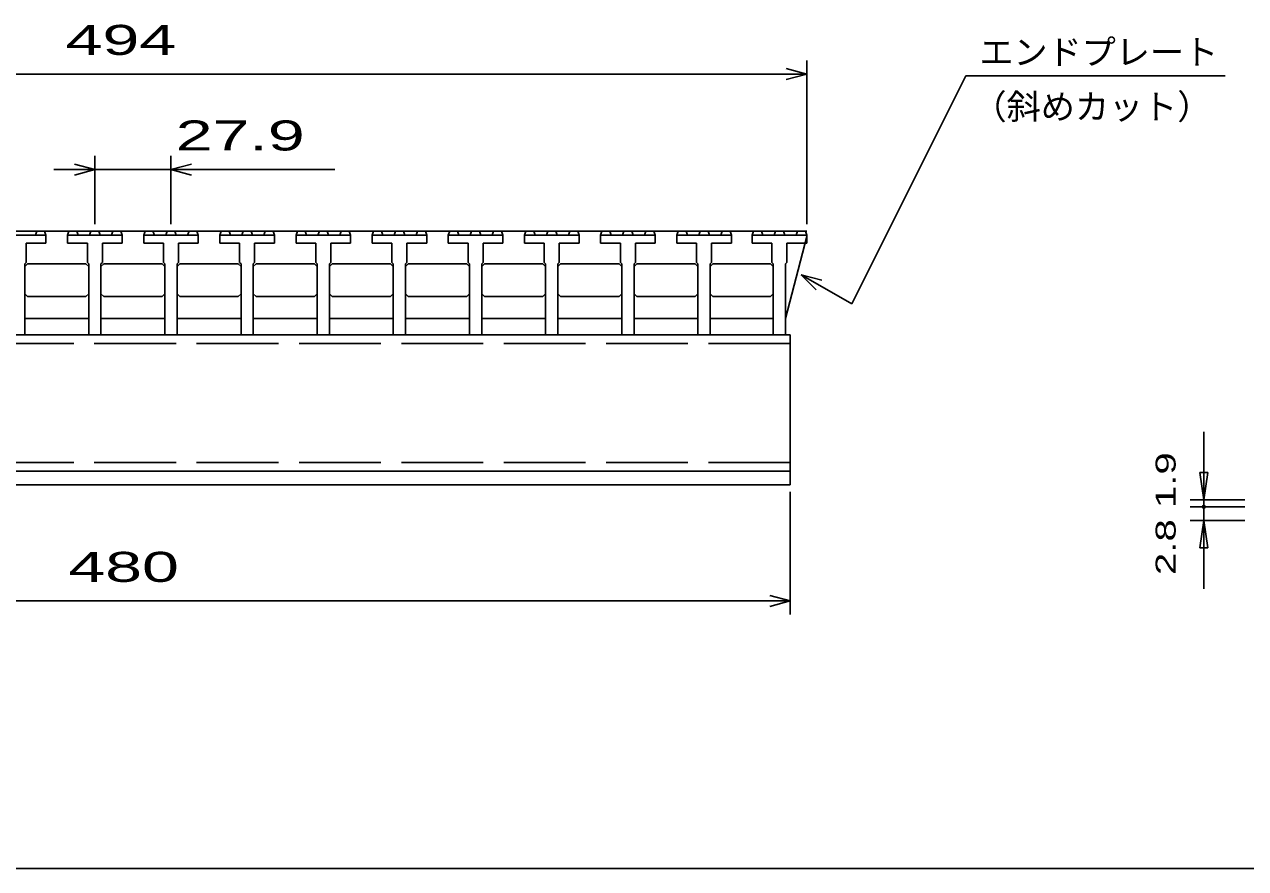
# Model space of a CAD drawing. Units: millimetres, scale not verified. Extents: x -910 to 866, y -641 to 527.
# Drawn here: x -500.1 to -52.7, y -573.2 to -264.1 of the extents above; entities that cross this region are included whole.
import ezdxf
from ezdxf.enums import TextEntityAlignment as Align

# ---------------------------------------------------------------- set-up
doc = ezdxf.new("R2010")
doc.units = ezdxf.units.MM
doc.header["$LTSCALE"] = 5
doc.linetypes.add('DASHED', pattern=[7.5, 6, -1.5])
for name, color, linetype, lineweight in [('0_2', 150, 'Continuous', 25), ('16', 3, 'Continuous', 25), ('22', 2, 'Continuous', 25), ('32', 4, 'Continuous', 25)]:
    doc.layers.add(name, color=color, linetype=linetype, lineweight=lineweight)
doc.styles.add('ベクトル', font='')
doc.styles.get('ベクトル').set_extended_font_data('ベクトル')

msp = doc.modelspace()

# ---------------------------------------------------------------- linework, layer by layer
at = {"layer": '0_2'}
msp.add_line((865.5, -573.25), (-864.5, -573.25), dxfattribs=at)
at = {"layer": '16'}
for p, q in [((-707.5, -339.75), (-213.5, -339.75)), ((-496.1, -341.25), (-495.6, -339.75)), ((-495.6, -339.75), (-492.7, -339.75)), ((-492.7, -339.75), (-492.2, -341.25)), ((-484.3, -341.25), (-483.8, -339.75)), ((-483.8, -339.75), (-480.9, -339.75)), ((-480.9, -339.75), (-480.4, -341.25)), ((-476.25, -341.25), (-475.75, -339.75)), ((-475.75, -339.75), (-472.85, -339.75)), ((-472.85, -339.75), (-472.35, -341.25)), ((-468.2, -341.25), (-467.7, -339.75)), ((-467.7, -339.75), (-464.8, -339.75)), ((-464.8, -339.75), (-464.3, -341.25)), ((-456.4, -341.25), (-455.9, -339.75)), ((-455.9, -339.75), (-453, -339.75)), ((-453, -339.75), (-452.5, -341.25)), ((-448.35, -341.25), (-447.85, -339.75)), ((-447.85, -339.75), (-444.95, -339.75)), ((-444.95, -339.75), (-444.45, -341.25)), ((-440.3, -341.25), (-439.8, -339.75)), ((-439.8, -339.75), (-436.9, -339.75)), ((-436.9, -339.75), (-436.4, -341.25)), ((-428.5, -341.25), (-428, -339.75)), ((-428, -339.75), (-425.1, -339.75)), ((-425.1, -339.75), (-424.6, -341.25)), ((-420.45, -341.25), (-419.95, -339.75)), ((-419.95, -339.75), (-417.05, -339.75)), ((-417.05, -339.75), (-416.55, -341.25)), ((-412.4, -341.25), (-411.9, -339.75)), ((-411.9, -339.75), (-409, -339.75)), ((-409, -339.75), (-408.5, -341.25)), ((-400.6, -341.25), (-400.1, -339.75)), ((-400.1, -339.75), (-397.2, -339.75)), ((-397.2, -339.75), (-396.7, -341.25)), ((-392.55, -341.25), (-392.05, -339.75)), ((-392.05, -339.75), (-389.15, -339.75)), ((-389.15, -339.75), (-388.65, -341.25)), ((-384.5, -341.25), (-384, -339.75)), ((-384, -339.75), (-381.1, -339.75)), ((-381.1, -339.75), (-380.6, -341.25)), ((-372.7, -341.25), (-372.2, -339.75)), ((-372.2, -339.75), (-369.3, -339.75)), ((-369.3, -339.75), (-368.8, -341.25)), ((-364.65, -341.25), (-364.15, -339.75)), ((-364.15, -339.75), (-361.25, -339.75)), ((-361.25, -339.75), (-360.75, -341.25)), ((-356.6, -341.25), (-356.1, -339.75)), ((-356.1, -339.75), (-353.2, -339.75)), ((-353.2, -339.75), (-352.7, -341.25)), ((-344.8, -341.25), (-344.3, -339.75)), ((-344.3, -339.75), (-341.4, -339.75)), ((-341.4, -339.75), (-340.9, -341.25)), ((-336.75, -341.25), (-336.25, -339.75)), ((-336.25, -339.75), (-333.35, -339.75)), ((-333.35, -339.75), (-332.85, -341.25)), ((-328.7, -341.25), (-328.2, -339.75)), ((-328.2, -339.75), (-325.3, -339.75)), ((-325.3, -339.75), (-324.8, -341.25)), ((-316.9, -341.25), (-316.4, -339.75)), ((-316.4, -339.75), (-313.5, -339.75)), ((-313.5, -339.75), (-313, -341.25)), ((-308.85, -341.25), (-308.35, -339.75)), ((-308.35, -339.75), (-305.45, -339.75)), ((-305.45, -339.75), (-304.95, -341.25)), ((-300.8, -341.25), (-300.3, -339.75)), ((-300.3, -339.75), (-297.4, -339.75)), ((-297.4, -339.75), (-296.9, -341.25)), ((-289, -341.25), (-288.5, -339.75)), ((-288.5, -339.75), (-285.6, -339.75)), ((-285.6, -339.75), (-285.1, -341.25)), ((-280.95, -341.25), (-280.45, -339.75)), ((-280.45, -339.75), (-277.55, -339.75)), ((-277.55, -339.75), (-277.05, -341.25)), ((-272.9, -341.25), (-272.4, -339.75)), ((-272.4, -339.75), (-269.5, -339.75)), ((-269.5, -339.75), (-269, -341.25)), ((-261.1, -341.25), (-260.6, -339.75)), ((-260.6, -339.75), (-257.7, -339.75)), ((-257.7, -339.75), (-257.2, -341.25)), ((-253.05, -341.25), (-252.55, -339.75)), ((-252.55, -339.75), (-249.65, -339.75)), ((-249.65, -339.75), (-249.15, -341.25)), ((-245, -341.25), (-244.5, -339.75)), ((-244.5, -339.75), (-241.6, -339.75)), ((-241.6, -339.75), (-241.1, -341.25)), ((-233.5, -341.25), (-233, -339.75)), ((-233, -339.75), (-230.1, -339.75)), ((-230.1, -339.75), (-229.6, -341.25)), ((-225.45, -341.25), (-224.95, -339.75)), ((-224.95, -339.75), (-222.05, -339.75)), ((-222.05, -339.75), (-221.55, -341.25)), ((-217.4, -341.25), (-216.9, -339.75)), ((-216.9, -339.75), (-214, -339.75)), ((-214, -339.75), (-213.5, -341.25)), ((-492.2, -341.25), (-512.2, -341.25)), ((-499.45, -351.25), (-499.45, -344.25)), ((-499.45, -344.25), (-492.2, -344.25)), ((-492.2, -344.25), (-492.2, -341.25)), ((-484.3, -341.25), (-484.3, -344.25)), ((-464.3, -341.25), (-484.3, -341.25)), ((-484.3, -344.25), (-477.05, -344.25)), ((-477.05, -344.25), (-477.05, -351.25)), ((-471.55, -351.25), (-471.55, -344.25)), ((-471.55, -344.25), (-464.3, -344.25)), ((-464.3, -344.25), (-464.3, -341.25)), ((-456.4, -341.25), (-456.4, -344.25)), ((-436.4, -341.25), (-456.4, -341.25)), ((-456.4, -344.25), (-449.15, -344.25)), ((-449.15, -344.25), (-449.15, -351.25)), ((-443.65, -351.25), (-443.65, -344.25)), ((-443.65, -344.25), (-436.4, -344.25)), ((-436.4, -344.25), (-436.4, -341.25)), ((-428.5, -341.25), (-428.5, -344.25)), ((-408.5, -341.25), (-428.5, -341.25)), ((-428.5, -344.25), (-421.25, -344.25)), ((-421.25, -344.25), (-421.25, -351.25)), ((-415.75, -351.25), (-415.75, -344.25)), ((-415.75, -344.25), (-408.5, -344.25)), ((-408.5, -344.25), (-408.5, -341.25)), ((-400.6, -341.25), (-400.6, -344.25)), ((-380.6, -341.25), (-400.6, -341.25)), ((-400.6, -344.25), (-393.35, -344.25)), ((-393.35, -344.25), (-393.35, -351.25)), ((-387.85, -351.25), (-387.85, -344.25)), ((-387.85, -344.25), (-380.6, -344.25)), ((-380.6, -344.25), (-380.6, -341.25)), ((-372.7, -341.25), (-372.7, -344.25)), ((-352.7, -341.25), (-372.7, -341.25)), ((-372.7, -344.25), (-365.45, -344.25)), ((-365.45, -344.25), (-365.45, -351.25)), ((-359.95, -351.25), (-359.95, -344.25)), ((-359.95, -344.25), (-352.7, -344.25)), ((-352.7, -344.25), (-352.7, -341.25)), ((-344.8, -341.25), (-344.8, -344.25)), ((-324.8, -341.25), (-344.8, -341.25)), ((-344.8, -344.25), (-337.55, -344.25)), ((-337.55, -344.25), (-337.55, -351.25)), ((-332.05, -351.25), (-332.05, -344.25)), ((-332.05, -344.25), (-324.8, -344.25)), ((-324.8, -344.25), (-324.8, -341.25)), ((-316.9, -341.25), (-316.9, -344.25)), ((-296.9, -341.25), (-316.9, -341.25)), ((-316.9, -344.25), (-309.65, -344.25)), ((-309.65, -344.25), (-309.65, -351.25)), ((-304.15, -351.25), (-304.15, -344.25)), ((-304.15, -344.25), (-296.9, -344.25)), ((-296.9, -344.25), (-296.9, -341.25)), ((-289, -341.25), (-289, -344.25)), ((-269, -341.25), (-289, -341.25)), ((-289, -344.25), (-281.75, -344.25)), ((-281.75, -344.25), (-281.75, -351.25)), ((-276.25, -351.25), (-276.25, -344.25)), ((-276.25, -344.25), (-269, -344.25)), ((-269, -344.25), (-269, -341.25)), ((-261.1, -341.25), (-261.1, -344.25)), ((-241.1, -341.25), (-261.1, -341.25)), ((-261.1, -344.25), (-253.85, -344.25)), ((-253.85, -344.25), (-253.85, -351.25)), ((-248.35, -351.25), (-248.35, -344.25)), ((-248.35, -344.25), (-241.1, -344.25)), ((-241.1, -344.25), (-241.1, -341.25)), ((-233.5, -341.25), (-233.5, -344.25)), ((-213.5, -341.25), (-233.5, -341.25)), ((-233.5, -344.25), (-226.25, -344.25)), ((-226.25, -344.25), (-226.25, -351.25)), ((-221.25, -371.75), (-213.5, -341.75)), ((-220.75, -351.25), (-220.75, -344.25)), ((-220.75, -344.25), (-213.5, -344.25)), ((-213.5, -344.25), (-213.5, -341.25)), ((-499.95, -351.75), (-499.45, -351.25)), ((-499.95, -377.75), (-499.95, -351.75)), ((-499.95, -352.75), (-498.95, -351.75)), ((-498.95, -351.75), (-477.55, -351.75)), ((-477.55, -351.75), (-476.55, -352.75)), ((-477.05, -351.25), (-476.55, -351.75)), ((-476.55, -351.75), (-476.55, -377.75)), ((-472.05, -351.75), (-471.55, -351.25)), ((-472.05, -377.75), (-472.05, -351.75)), ((-472.05, -352.75), (-471.05, -351.75)), ((-471.05, -351.75), (-449.65, -351.75)), ((-449.65, -351.75), (-448.65, -352.75)), ((-449.15, -351.25), (-448.65, -351.75)), ((-448.65, -351.75), (-448.65, -377.75)), ((-444.15, -351.75), (-443.65, -351.25)), ((-444.15, -377.75), (-444.15, -351.75)), ((-444.15, -352.75), (-443.15, -351.75)), ((-443.15, -351.75), (-421.75, -351.75)), ((-421.75, -351.75), (-420.75, -352.75)), ((-421.25, -351.25), (-420.75, -351.75)), ((-420.75, -351.75), (-420.75, -377.75)), ((-416.25, -351.75), (-415.75, -351.25)), ((-416.25, -377.75), (-416.25, -351.75)), ((-416.25, -352.75), (-415.25, -351.75)), ((-415.25, -351.75), (-393.85, -351.75)), ((-393.85, -351.75), (-392.85, -352.75)), ((-393.35, -351.25), (-392.85, -351.75)), ((-392.85, -351.75), (-392.85, -377.75)), ((-388.35, -351.75), (-387.85, -351.25)), ((-388.35, -377.75), (-388.35, -351.75)), ((-388.35, -352.75), (-387.35, -351.75)), ((-387.35, -351.75), (-365.95, -351.75)), ((-365.95, -351.75), (-364.95, -352.75)), ((-365.45, -351.25), (-364.95, -351.75)), ((-364.95, -351.75), (-364.95, -377.75)), ((-360.45, -351.75), (-359.95, -351.25)), ((-360.45, -377.75), (-360.45, -351.75)), ((-360.45, -352.75), (-359.45, -351.75)), ((-359.45, -351.75), (-338.05, -351.75)), ((-338.05, -351.75), (-337.05, -352.75)), ((-337.55, -351.25), (-337.05, -351.75)), ((-337.05, -351.75), (-337.05, -377.75)), ((-332.55, -351.75), (-332.05, -351.25)), ((-332.55, -377.75), (-332.55, -351.75)), ((-332.55, -352.75), (-331.55, -351.75)), ((-331.55, -351.75), (-310.15, -351.75)), ((-310.15, -351.75), (-309.15, -352.75)), ((-309.65, -351.25), (-309.15, -351.75)), ((-309.15, -351.75), (-309.15, -377.75)), ((-304.65, -351.75), (-304.15, -351.25)), ((-304.65, -377.75), (-304.65, -351.75)), ((-304.65, -352.75), (-303.65, -351.75)), ((-303.65, -351.75), (-282.25, -351.75)), ((-282.25, -351.75), (-281.25, -352.75)), ((-281.75, -351.25), (-281.25, -351.75)), ((-281.25, -351.75), (-281.25, -377.75)), ((-276.75, -351.75), (-276.25, -351.25)), ((-276.75, -377.75), (-276.75, -351.75)), ((-276.75, -352.75), (-275.75, -351.75)), ((-275.75, -351.75), (-254.35, -351.75)), ((-254.35, -351.75), (-253.35, -352.75)), ((-253.85, -351.25), (-253.35, -351.75)), ((-253.35, -351.75), (-253.35, -377.75)), ((-248.85, -351.75), (-248.35, -351.25)), ((-248.85, -377.75), (-248.85, -351.75)), ((-248.85, -352.75), (-247.85, -351.75)), ((-247.85, -351.75), (-226.75, -351.75)), ((-226.75, -351.75), (-225.75, -352.75)), ((-226.25, -351.25), (-225.75, -351.75)), ((-225.75, -351.75), (-225.75, -377.75)), ((-221.25, -351.75), (-220.75, -351.25)), ((-221.25, -377.75), (-221.25, -351.75)), ((-498.95, -363.75), (-499.95, -362.75)), ((-477.55, -363.75), (-498.95, -363.75)), ((-476.55, -362.75), (-477.55, -363.75)), ((-471.05, -363.75), (-472.05, -362.75)), ((-449.65, -363.75), (-471.05, -363.75)), ((-448.65, -362.75), (-449.65, -363.75)), ((-443.15, -363.75), (-444.15, -362.75)), ((-421.75, -363.75), (-443.15, -363.75)), ((-420.75, -362.75), (-421.75, -363.75)), ((-415.25, -363.75), (-416.25, -362.75)), ((-393.85, -363.75), (-415.25, -363.75)), ((-392.85, -362.75), (-393.85, -363.75)), ((-387.35, -363.75), (-388.35, -362.75)), ((-365.95, -363.75), (-387.35, -363.75)), ((-364.95, -362.75), (-365.95, -363.75)), ((-359.45, -363.75), (-360.45, -362.75)), ((-338.05, -363.75), (-359.45, -363.75)), ((-337.05, -362.75), (-338.05, -363.75)), ((-331.55, -363.75), (-332.55, -362.75)), ((-310.15, -363.75), (-331.55, -363.75)), ((-309.15, -362.75), (-310.15, -363.75)), ((-303.65, -363.75), (-304.65, -362.75)), ((-282.25, -363.75), (-303.65, -363.75)), ((-281.25, -362.75), (-282.25, -363.75)), ((-275.75, -363.75), (-276.75, -362.75)), ((-254.35, -363.75), (-275.75, -363.75)), ((-253.35, -362.75), (-254.35, -363.75)), ((-247.85, -363.75), (-248.85, -362.75)), ((-226.75, -363.75), (-247.85, -363.75)), ((-225.75, -362.75), (-226.75, -363.75)), ((-499.95, -371.75), (-476.55, -371.75)), ((-472.05, -371.75), (-448.65, -371.75)), ((-444.15, -371.75), (-420.75, -371.75)), ((-416.25, -371.75), (-392.85, -371.75)), ((-388.35, -371.75), (-364.95, -371.75)), ((-360.45, -371.75), (-337.05, -371.75)), ((-332.55, -371.75), (-309.15, -371.75)), ((-304.65, -371.75), (-281.25, -371.75)), ((-276.75, -371.75), (-253.35, -371.75)), ((-248.85, -371.75), (-225.75, -371.75)), ((-699.5, -377.75), (-219.5, -377.75)), ((-504.45, -377.75), (-499.95, -377.75)), ((-476.55, -377.75), (-472.05, -377.75)), ((-448.65, -377.75), (-444.15, -377.75)), ((-420.75, -377.75), (-416.25, -377.75)), ((-392.85, -377.75), (-388.35, -377.75)), ((-364.95, -377.75), (-360.45, -377.75)), ((-337.05, -377.75), (-332.55, -377.75)), ((-309.15, -377.75), (-304.65, -377.75)), ((-281.25, -377.75), (-276.75, -377.75)), ((-253.35, -377.75), (-248.85, -377.75)), ((-225.75, -377.75), (-221.25, -377.75)), ((-219.5, -377.75), (-219.5, -427.75)), ((-219.5, -427.75), (-699.5, -427.75)), ((-219.5, -432.75), (-219.5, -427.75)), ((-699.5, -432.75), (-219.5, -432.75))]:
    msp.add_line(p, q, dxfattribs=at)
at = {"layer": '16', "linetype": 'DASHED'}
for p, q in [((-699.5, -380.95), (-219.5, -380.95)), ((-699.5, -424.55), (-219.5, -424.55))]:
    msp.add_line(p, q, dxfattribs=at)
at = {"layer": '22', "color": 4}
for p, q in [((-213.5, -337.25), (-213.5, -277.25)), ((-213.5, -282.25), (-221, -280.25)), ((-707.5, -282.25), (-213.5, -282.25)), ((-221, -284.25), (-213.5, -282.25)), ((-197, -366.45), (-155.25, -282.95)), ((-155.25, -282.95), (-60.25, -282.95)), ((-474.3, -337.25), (-474.3, -312.25)), ((-446.4, -312.25), (-446.4, -337.25)), ((-474.3, -317.25), (-489.3, -317.25)), ((-474.3, -317.25), (-481.8, -315.25)), ((-481.8, -319.25), (-474.3, -317.25)), ((-474.3, -317.25), (-446.4, -317.25)), ((-446.4, -317.25), (-438.9, -315.25)), ((-438.9, -319.25), (-446.4, -317.25)), ((-446.4, -317.25), (-386.4, -317.25)), ((-208, -357.75), (-215.5, -355.75)), ((-210, -361.25), (-215.5, -355.75)), ((-197, -366.45), (-215.5, -355.75)), ((-219.5, -480.25), (-219.5, -435.25)), ((-219.5, -475.25), (-227, -473.25)), ((-699.5, -475.25), (-219.5, -475.25)), ((-227, -477.25), (-219.5, -475.25))]:
    msp.add_line(p, q, dxfattribs=at)
at = {"layer": '32'}
for p, q in [((-68, -438.25), (-68, -413.25)), ((-68, -438.25), (-69.5, -428.25)), ((-69.5, -428.25), (-66.5, -428.25)), ((-66.5, -428.25), (-68, -438.25)), ((-73, -438.25), (-53, -438.25)), ((-68, -445.75), (-68, -438.25)), ((-73, -440.75), (-53, -440.75)), ((-73, -445.75), (-53, -445.75)), ((-69.5, -455.75), (-68, -445.75)), ((-66.5, -455.75), (-68, -445.75)), ((-68, -470.75), (-68, -445.75)), ((-69.5, -455.75), (-66.5, -455.75))]:
    msp.add_line(p, q, dxfattribs=at)
msp.add_circle((-68, -440.75), 0.5, dxfattribs=at)

# ---------------------------------------------------------------- texts
at = {"layer": '22', "style": 'ベクトル', "width": 1.65}
for s, p in [(' 494 ', (-491.75, -269.75)), (' 27.9 ', (-451.4, -304.75)), (' 480 ', (-490.75, -462.75))]:
    msp.add_text(s, height=11, dxfattribs=at).set_placement(p, align=Align.MIDDLE_LEFT)
at = {"layer": '22', "style": 'ベクトル'}
for s, p in [('エンドプレート', (-150.25, -274.2)), ('（斜めカット）', (-152.75, -294.2))]:
    msp.add_text(s, height=9.164, dxfattribs=at).set_placement(p, align=Align.MIDDLE_LEFT)
at = {"layer": '32', "color": 2, "style": 'ベクトル', "width": 1.5}
msp.add_text('2.8 1.9', height=7.331, rotation=90, dxfattribs=at).set_placement((-82, -465.75), align=Align.MIDDLE_LEFT)

doc.saveas('drawing.dxf')
